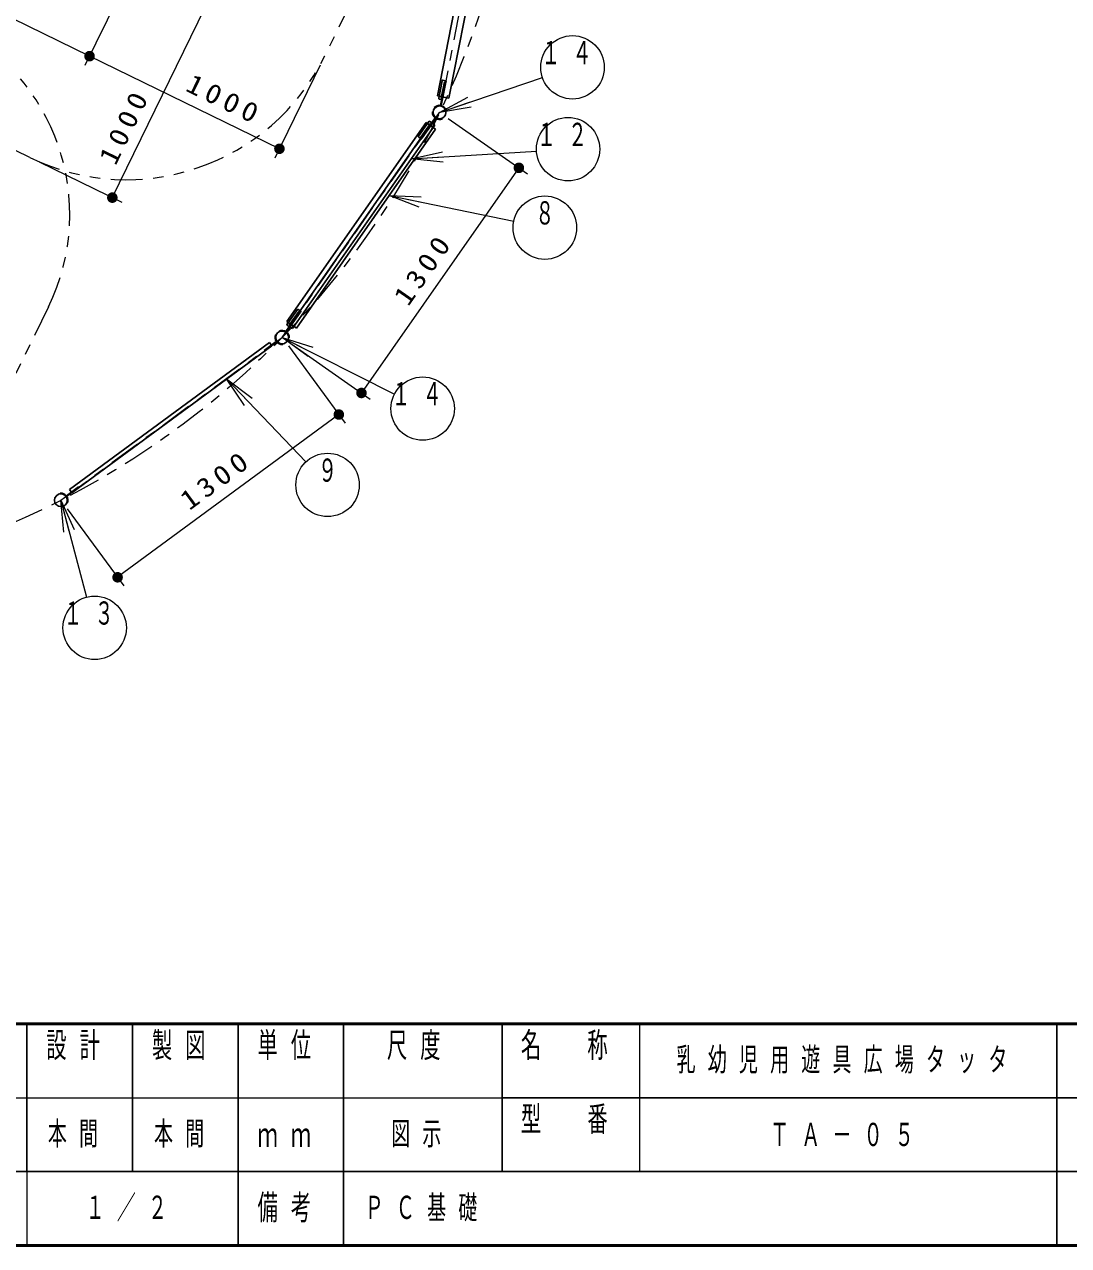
# Model space of a CAD drawing. Units: millimetres on the paper, scale 1:50. Extents: x -385 to 0, y -297 to 267.
# Drawn here: x -232.7 to -133.9, y 0 to 115.6 of the extents above; entities that cross this region are included whole.
import ezdxf
from ezdxf.enums import TextEntityAlignment as Align

# ---------------------------------------------------------------- set-up
doc = ezdxf.new("R2010")
doc.units = ezdxf.units.MM
doc.linetypes.add('USER2', pattern=[6, 3, -1, 1, -1])
doc.linetypes.add('USER3', pattern=[8, 3, -1, 1, -1, 1, -1])
doc.layers.add('LY_1', color=7, linetype='Continuous', lineweight=25)
doc.layers.add('LY_2', color=7, linetype='Continuous')
doc.styles.add('ＭＳ ゴシック', font='')
doc.styles.get('ＭＳ ゴシック').set_extended_font_data('MS Gothic')

# ---------------------------------------------------------------- blocks, each defined once
blk = doc.blocks.new('filled_dot')
at = {"color": 0, "linetype": 'Continuous', "lineweight": -2, "const_width": 1.25}
blk.add_lwpolyline([(-0.625, 0, 1), (0.625, 0, 1)], format="xyb", close=True, dxfattribs=at)

msp = doc.modelspace()

# ---------------------------------------------------------------- linework, layer by layer
at = {"layer": 'LY_1', "linetype": 'USER2', "lineweight": 13}
for p, q in [((-185.701, 146.52), (-193.424, 107.273)), ((-208.322, 85.965), (-193.423, 107.272)), ((-229.267, 70.559), (-208.322, 85.965))]:
    msp.add_line(p, q, dxfattribs=at)
at = {"layer": 'LY_1'}
for p, q in [((-186.482, 145.143), (-193.623, 108.843)), ((-185.403, 144.93), (-192.544, 108.631)), ((-193.623, 108.843), (-192.544, 108.631)), ((-194.694, 106.328), (-207.871, 87.483)), ((-193.792, 105.697), (-206.97, 86.852)), ((-194.694, 106.328), (-193.792, 105.697)), ((-207.871, 87.483), (-206.97, 86.852)), ((-202.5, 7), (-202.5, 0))]:
    msp.add_line(p, q, dxfattribs=at)
at = {"layer": 'LY_1', "linetype": 'USER3', "lineweight": 13}
for p, q in [((-191.131, 139.599), (-204.282, 112.635)), ((-232.217, 103.016), (-259.18, 116.168))]:
    msp.add_line(p, q, dxfattribs=at)
at = {"layer": 'LY_1', "lineweight": 13}
for p, q in [((-226.554, 112.595), (-255.119, 126.527)), ((-222.696, 120.504), (-226.992, 111.696)), ((-215.629, 117.178), (-224.397, 99.202)), ((-208.578, 103.827), (-226.554, 112.595)), ((-204.72, 111.736), (-209.016, 102.929)), ((-193.423, 107.273), (-183.678, 110.573)), ((-193.423, 107.273), (-190.742, 108.709)), ((-193.423, 107.273), (-190.582, 108.235)), ((-190.421, 107.761), (-193.423, 107.273)), ((-192.604, 106.7), (-185.093, 101.449)), ((-196.099, 102.867), (-184.25, 103.604)), ((-196.099, 102.867), (-193.136, 103.552)), ((-196.099, 102.867), (-193.105, 103.053)), ((-231.318, 102.578), (-223.498, 98.764)), ((-185.913, 102.022), (-200.811, 80.713)), ((-193.074, 102.554), (-196.099, 102.867)), ((-195.352, 98.312), (-198.189, 99.41)), ((-198.189, 99.41), (-195.149, 99.291)), ((-198.189, 99.41), (-195.251, 98.802)), ((-198.189, 99.41), (-186.391, 96.967)), ((-205.871, 84.164), (-208.322, 85.965)), ((-208.322, 85.965), (-205.42, 85.056)), ((-208.322, 85.965), (-205.645, 84.61)), ((-208.322, 85.965), (-197.694, 80.585)), ((-207.729, 85.159), (-202.362, 77.862)), ((-207.502, 85.392), (-199.992, 80.14)), ((-211.87, 79.523), (-213.578, 82.04)), ((-213.578, 82.04), (-211.146, 80.213)), ((-213.578, 82.04), (-211.508, 79.868)), ((-213.578, 82.04), (-206.088, 74.178)), ((-202.955, 78.668), (-223.9, 63.262)), ((-228.983, 67.531), (-229.267, 70.559)), ((-229.267, 70.559), (-228.016, 67.787)), ((-229.267, 70.559), (-228.5, 67.659)), ((-229.267, 70.559), (-226.838, 61.378)), ((-228.674, 69.754), (-223.307, 62.457)), ((-174.5, 21), (-174.5, 7)), ((-242.5, 14), (-187.5, 14)), ((-232.5, 7), (-232.5, 0))]:
    msp.add_line(p, q, dxfattribs=at)
at = {"layer": 'LY_1', "color": 1}
for p, q in [((-193.499, 108.606), (-193.171, 110.274)), ((-192.966, 110.173), (-193.273, 108.613)), ((-192.825, 110.268), (-193.1, 110.322)), ((-192.849, 110.15), (-192.966, 110.173)), ((-192.802, 110.181), (-192.794, 110.221)), ((-193.255, 108.497), (-193.451, 108.536)), ((-193.273, 108.613), (-193.195, 108.598)), ((-194.437, 106.402), (-195.411, 105.009)), ((-194.189, 106.302), (-194.353, 106.417)), ((-195.196, 104.932), (-194.285, 106.235)), ((-194.285, 106.235), (-194.22, 106.189)), ((-195.167, 104.765), (-195.396, 104.926)), ((-195.098, 104.863), (-195.196, 104.932)), ((-195.088, 104.808), (-195.111, 104.775)), ((-207.853, 87.216), (-206.879, 88.609)), ((-206.733, 88.434), (-207.644, 87.131)), ((-206.566, 88.463), (-206.795, 88.624)), ((-206.635, 88.365), (-206.733, 88.434)), ((-206.579, 88.375), (-206.556, 88.408)), ((-207.674, 87.018), (-207.838, 87.132)), ((-207.644, 87.131), (-207.578, 87.085))]:
    msp.add_line(p, q, dxfattribs=at)
at = {"layer": 'LY_1', "color": 2}
for p, q in [((-193.325, 107.935), (-192.89, 110.148)), ((-193.262, 107.923), (-192.827, 110.136)), ((-192.827, 110.136), (-192.89, 110.148)), ((-193.872, 107.678), (-193.92, 107.72)), ((-193.833, 106.743), (-195.125, 104.895)), ((-193.78, 106.706), (-195.072, 104.858)), ((-194.026, 107.315), (-194.09, 107.32)), ((-193.176, 106.72), (-193.149, 106.662)), ((-192.854, 107.478), (-192.793, 107.498)), ((-195.072, 104.858), (-195.125, 104.895)), ((-207.965, 86.532), (-206.673, 88.38)), ((-207.913, 86.495), (-206.621, 88.343)), ((-206.621, 88.343), (-206.673, 88.38)), ((-208.569, 86.517), (-208.596, 86.575)), ((-207.719, 85.923), (-207.655, 85.917))]:
    msp.add_line(p, q, dxfattribs=at)
at = {"layer": 'LY_1', "color": 253}
for p, q in [((-193.833, 106.743), (-194.653, 105.57)), ((-193.779, 106.709), (-194.601, 105.533)), ((-194.027, 107.315), (-194.091, 107.321)), ((-193.177, 106.72), (-193.15, 106.662)), ((-194.653, 105.57), (-194.601, 105.533)), ((-207.965, 86.532), (-207.145, 87.704)), ((-207.915, 86.492), (-207.093, 87.668)), ((-207.145, 87.704), (-207.093, 87.668)), ((-208.878, 85.596), (-210.033, 84.747)), ((-208.88, 86.199), (-208.939, 86.224)), ((-208.569, 86.517), (-208.597, 86.575)), ((-207.719, 85.923), (-207.655, 85.917)), ((-209.995, 84.695), (-210.033, 84.747)), ((-208.842, 85.543), (-209.995, 84.695)), ((-208.266, 85.363), (-208.258, 85.299)), ((-228.749, 70.98), (-227.594, 71.83)), ((-228.709, 70.93), (-227.556, 71.778)), ((-227.556, 71.778), (-227.594, 71.83)), ((-229.323, 71.162), (-229.331, 71.225)), ((-228.709, 70.326), (-228.65, 70.3))]:
    msp.add_line(p, q, dxfattribs=at)
at = {"layer": 'LY_1', "color": 4}
for p, q in [((-207.646, 87.017), (-194.179, 106.276)), ((-207.334, 86.799), (-193.868, 106.058)), ((-193.868, 106.058), (-194.179, 106.276)), ((-207.334, 86.799), (-207.646, 87.017)), ((-228.456, 71.568), (-209.526, 85.492)), ((-228.231, 71.261), (-209.301, 85.186)), ((-209.526, 85.492), (-209.301, 85.186)), ((-228.456, 71.568), (-228.231, 71.261))]:
    msp.add_line(p, q, dxfattribs=at)
at = {"layer": 'LY_1', "color": 70, "linetype": 'USER3', "lineweight": 13}
msp.add_line((-230.451, 88.856), (-235.492, 78.52), dxfattribs=at)
at = {"layer": 'LY_1', "lineweight": 50}
for p, q in [((-385, 21), (0, 21)), ((-385, 0), (0, 0))]:
    msp.add_line(p, q, dxfattribs=at)
at = {"layer": 'LY_1', "color": 211}
for p, q in [((-232.5, 21), (-232.5, 7)), ((-222.5, 21), (-222.5, 7)), ((-212.5, 21), (-212.5, 0)), ((-202.5, 21), (-202.5, 7)), ((-187.5, 21), (-187.5, 7)), ((-135, 21), (-135, 0)), ((-187.5, 14), (-70, 14)), ((-242.5, 7), (0, 7))]:
    msp.add_line(p, q, dxfattribs=at)
at = {"layer": 'LY_1', "linetype": 'USER2', "lineweight": 13}
msp.add_circle((-265.565, 141.851), 80, dxfattribs=at)
at = {"layer": 'LY_1', "lineweight": 13}
for centre in [(-180.837, 111.535), (-181.255, 103.79), (-183.453, 96.358), (-195.017, 79.23), (-204.019, 72.006), (-226.071, 58.478)]:
    msp.add_circle(centre, 3, dxfattribs=at)
at = {"layer": 'LY_1'}
for centre in [(-193.424, 107.273), (-193.423, 107.273), (-193.423, 107.272), (-208.323, 85.965), (-208.322, 85.965), (-208.322, 85.965), (-229.267, 70.559)]:
    msp.add_circle(centre, 0.605, dxfattribs=at)
at = {"layer": 'LY_1', "linetype": 'USER3', "lineweight": 13}
for centre, radius, start, end in [((-248.427, 97.623), 20, 334, 64), ((-223.059, 121.793), 20.891, 244, 334)]:
    msp.add_arc(centre, radius, start, end, dxfattribs=at)
at = {"layer": 'LY_1', "color": 1}
for centre, radius, start, end in [((-193.112, 110.263), 0.06, 78.86988, 168.86988), ((-192.841, 110.189), 0.04, 258.86988, 348.86988), ((-192.833, 110.228), 0.04, 348.86988, 78.86988), ((-193.44, 108.595), 0.06, 168.86988, 258.86988), ((-193.248, 108.537), 0.04, 258.86988, 348.86988), ((-194.387, 106.368), 0.06, 55.03625, 145.03625), ((-194.212, 106.27), 0.04, 325.03625, 55.03625), ((-195.362, 104.975), 0.06, 145.03625, 235.03625), ((-195.144, 104.798), 0.04, 235.03625, 325.03625), ((-195.121, 104.831), 0.04, 325.03625, 55.03625), ((-206.83, 88.575), 0.06, 55.03625, 145.03625), ((-206.612, 88.398), 0.04, 235.03625, 325.03625), ((-206.589, 88.431), 0.04, 325.03625, 55.03625), ((-207.804, 87.181), 0.06, 145.03625, 235.03625), ((-207.651, 87.05), 0.04, 235.03625, 325.03625)]:
    msp.add_arc(centre, radius, start, end, dxfattribs=at)
at = {"layer": 'LY_1', "color": 2}
for centre, radius, start, end in [((-193.423, 107.273), 0.669, 19.72635, 138.01341), ((-193.423, 107.273), 0.605, 19.72635, 138.01341), ((-193.423, 107.272), 0.669, 175.89272, 294.17978), ((-193.423, 107.272), 0.605, 175.89272, 294.17978), ((-208.322, 85.965), 0.669, 355.89272, 114.17978), ((-208.322, 85.965), 0.605, 355.89272, 114.17978)]:
    msp.add_arc(centre, radius, start, end, dxfattribs=at)
at = {"layer": 'LY_1', "color": 253}
for centre, radius, start, end in [((-193.424, 107.273), 0.669, 175.89424, 294.1813), ((-193.424, 107.273), 0.605, 175.89424, 294.1813), ((-208.322, 85.965), 0.669, 157.19307, 275.48013), ((-208.322, 85.965), 0.605, 157.19307, 275.48013), ((-208.323, 85.965), 0.669, 355.89424, 114.1813), ((-208.323, 85.965), 0.605, 355.89424, 114.1813), ((-229.267, 70.559), 0.669, 337.19307, 95.48013), ((-229.267, 70.559), 0.605, 337.19307, 95.48013)]:
    msp.add_arc(centre, radius, start, end, dxfattribs=at)

# ---------------------------------------------------------------- block references
at = {"layer": 'LY_1', "lineweight": 13, "xscale": 0.4, "yscale": 0.4}
for p, rotation in [((-226.554, 112.595), 154), ((-226.554, 112.595), 334), ((-208.578, 103.827), 154), ((-185.913, 102.022), 235), ((-224.397, 99.202), 64), ((-200.811, 80.713), 55), ((-202.955, 78.668), 216.3), ((-223.9, 63.262), 36.3)]:
    msp.add_blockref('filled_dot', p, dxfattribs=dict(at, rotation=rotation))

# ---------------------------------------------------------------- texts
at = {"layer": 'LY_1', "style": 'ＭＳ ゴシック', "width": 0.6}
for s, p in [('８', (-183.453, 98.858)), ('９', (-204.019, 74.506))]:
    msp.add_text(s, height=2.199, dxfattribs=at).set_placement(p, align=Align.TOP_CENTER)
at = {"layer": 'LY_1', "char_height": 2.199, "style": 'ＭＳ ゴシック'}
for s, insert, attachment_point in [('\\T1.64;\\W0.6;１４', (-180.837, 114.035), 2), ('\\T1.64;\\W0.6;１２', (-181.255, 106.29), 2), ('\\T1.64;\\W0.6;１４', (-195.017, 81.73), 2), ('\\T1.64;\\W0.6;１３', (-226.071, 60.978), 2), ('\\T1.64;\\W0.6;ＰＣ基礎', (-200.5, 3.5), 4)]:
    msp.add_mtext(s, dxfattribs=dict(at, insert=insert, attachment_point=attachment_point))
at = {"layer": 'LY_1', "char_height": 1.833, "attachment_point": 8, "style": 'ＭＳ ゴシック'}
for s, insert, rotation in [('\\T1.33;\\W1.15;1000', (-214.16, 107.663), 334), ('\\T1.33;\\W1.15;1000', (-222.402, 105.573), 64), ('\\T1.33;\\W1.15;1300', (-194.182, 91.94), 55.039), ('\\T1.33;\\W1.15;1300', (-214.02, 71.771), 36.335)]:
    msp.add_mtext(s, dxfattribs=dict(at, insert=insert, rotation=rotation))
at = {"layer": 'LY_1', "color": 4, "char_height": 2.346, "style": 'ＭＳ ゴシック'}
for s, insert, attachment_point in [('\\T1.64;\\W0.6;設計', (-227.5, 20.167), 2), ('\\T1.64;\\W0.6;製図', (-217.5, 20.167), 2), ('\\T1.64;\\W0.6;単位', (-207.5, 20.167), 2), ('\\T1.64;\\W0.6;尺度', (-195.25, 20.167), 2), ('\\T1.64;\\W0.6;名\u3000称', (-181, 20.167), 2), ('\\T1.64;\\W0.6;型\u3000番', (-181, 13.167), 2), ('\\T1.64;\\W0.6;ｍｍ', (-207.5, 10.5), 5), ('\\T1.64;\\W0.6;備考', (-207.5, 3.5), 5)]:
    msp.add_mtext(s, dxfattribs=dict(at, insert=insert, attachment_point=attachment_point))
at = {"layer": 'LY_2', "char_height": 2.199, "style": 'ＭＳ ゴシック'}
for s, insert, attachment_point in [('\\T1.64;\\W0.6;乳幼児用遊具広場タッタ', (-154.75, 17.5), 5), ('\\T1.64;\\W0.6;本間', (-230.5, 10.5), 4), ('\\T1.64;\\W0.6;本間', (-217.5, 10.5), 5), ('\\T1.64;\\W0.6;図示', (-198, 10.5), 4), ('\\T1.64;\\W0.6;ＴＡ－０５', (-154.75, 10.5), 5), ('\\T1.64;\\W0.6;１／２', (-222.5, 3.5), 5)]:
    msp.add_mtext(s, dxfattribs=dict(at, insert=insert, attachment_point=attachment_point))

doc.saveas('drawing.dxf')
